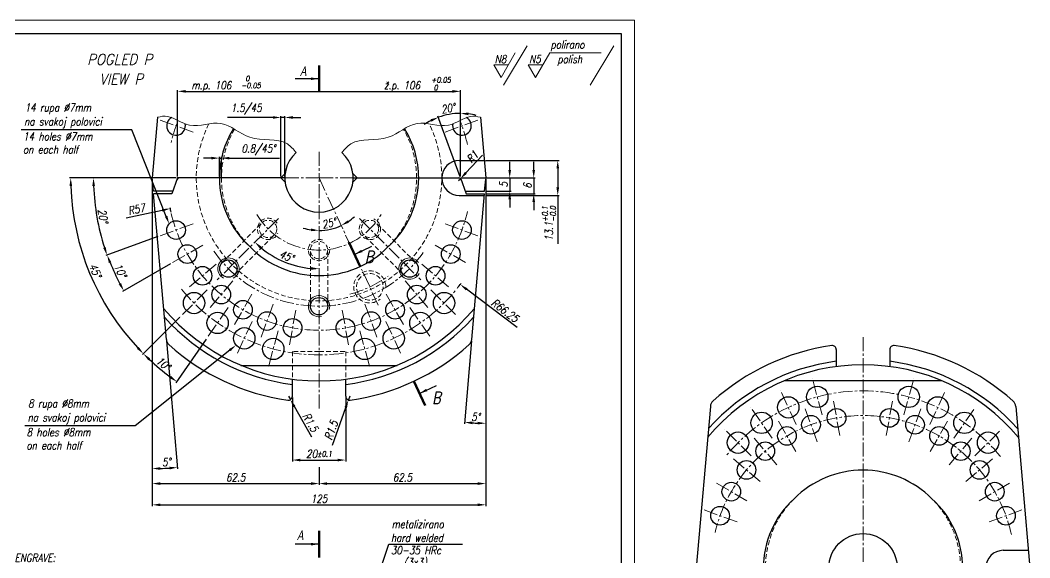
# Model space of a CAD drawing. Extents: x 11 to 588, y -94 to 506.
# Drawn here: x 201.3 to 579.6, y 305.2 to 506.5 of the extents above; entities that cross this region are included whole.
import ezdxf
from ezdxf import colors
from ezdxf.entities.mleader import LeaderData, LeaderLine
from ezdxf.math import Vec2, Vec3

# ---------------------------------------------------------------- set-up
doc = ezdxf.new("R2010")
doc.units = 0
doc.header["$LTSCALE"] = 7
doc.header["$MEASUREMENT"] = 0
doc.linetypes.add('CENTER2', pattern=[1.125, 0.75, -0.125, 0.125, -0.125])
doc.linetypes.add('HIDDEN', pattern=[0.375, 0.25, -0.125])
doc.layers.get('0').update_dxf_attribs({"linetype": 'CONTINUOUS', "lineweight": 15})
for name, color, linetype, lineweight in [('1', 1, 'CENTER2', 15), ('2', 2, 'HIDDEN', 15), ('3', 3, 'CONTINUOUS', 30), ('4', 5, 'CONTINUOUS', 50), ('ENGLISH', 252, 'CONTINUOUS', 18)]:
    doc.layers.add(name, color=color, linetype=linetype, lineweight=lineweight)
doc.styles.add('ITALICT', font='ITALICT.shx', dxfattribs={"width": 0.8, "height": 3})
doc.styles.get("Standard").update_dxf_attribs({"font": 'isocp.shx', "height": 3})
doc.dimstyles.get("Standard").update_dxf_attribs({"dimtxt": 3, "dimasz": 3, "dimexe": 0.5, "dimexo": 0.5, "dimgap": 0.8, "dimtad": 1, "dimdsep": 46, "dimtxsty": 'ITALICT', "dimcen": 0.09, "dimazin": 2, "dimtfac": 1, "dimtmove": 0, "dimatfit": 3, "dimfxl": 1, "dimtolj": 1, "dimtzin": 0, "dimarcsym": 0})

# ---------------------------------------------------------------- blocks, each defined once
blk = doc.blocks.new('*D4')
at = {"color": 0, "lineweight": -2, "transparency": 16777216}
for p, q in [((272.91, 454.84), (269.91, 454.84)), ((275.91, 447.92), (275.91, 455.34)), ((275.91, 454.84), (276.71, 454.84)), ((276.71, 447.92), (276.71, 455.34)), ((279.71, 454.84), (298.48, 454.84))]:
    blk.add_line(p, q, dxfattribs=at)
at = {"color": 0, "transparency": 16777216}
for points in [[(272.91, 455.34), (272.91, 454.34), (275.91, 454.84)], [(279.71, 455.34), (279.71, 454.34), (276.71, 454.84)]]:
    blk.add_solid(points, dxfattribs=at)
at = {"color": 0, "transparency": 16777216, "insert": (290.59, 457.92), "char_height": 3, "attachment_point": 5, "style": 'ITALICT'}
blk.add_mtext('\\A1;0.8/45%%d', dxfattribs=at)
blk = doc.blocks.new('*D5')
at = {"color": 0, "lineweight": -2, "transparency": 16777216}
for p, q in [((295.95, 470.06), (279.01, 470.06)), ((298.95, 447.92), (298.95, 470.56)), ((300.45, 470.06), (298.95, 470.06)), ((300.45, 447.92), (300.45, 470.56)), ((303.45, 470.06), (306.45, 470.06))]:
    blk.add_line(p, q, dxfattribs=at)
at = {"color": 0, "transparency": 16777216}
for points in [[(295.95, 470.56), (295.95, 469.56), (298.95, 470.06)], [(303.45, 470.56), (303.45, 469.56), (300.45, 470.06)]]:
    blk.add_solid(points, dxfattribs=at)
at = {"color": 0, "transparency": 16777216, "insert": (285.98, 473.14), "char_height": 3, "attachment_point": 5, "style": 'ITALICT'}
blk.add_mtext('\\A1;1.5/45', dxfattribs=at)
blk = doc.blocks.new('*D6')
at = {"color": 0, "lineweight": -2, "transparency": 16777216}
for p, q in [((250.76, 407.7), (250.76, 338.12)), ((256.09, 386.49), (260.28, 338.54))]:
    blk.add_line(p, q, dxfattribs=at)
blk.add_arc((250.76, 447.42), 108.8, 271.5799, 273.4201, dxfattribs=at)
at = {"color": 0, "transparency": 16777216}
for points in [[(253.76, 338.16), (253.75, 339.16), (250.76, 338.62)], [(257.21, 339.31), (257.28, 338.32), (260.24, 339.03)]]:
    blk.add_solid(points, dxfattribs=at)
at = {"color": 0, "transparency": 16777216, "insert": (256.08, 341.05), "char_height": 3, "attachment_point": 5, "rotation": 2.8646, "style": 'ITALICT'}
blk.add_mtext('\\A1;5°', dxfattribs=at)
blk = doc.blocks.new('*D7')
at = {"color": 0, "lineweight": -2, "transparency": 16777216}
for p, q in [((375.76, 407.57), (375.76, 355.09)), ((370.43, 386.49), (367.71, 355.44))]:
    blk.add_line(p, q, dxfattribs=at)
blk.add_arc((375.76, 447.42), 91.83, 266.8719, 268.1281, dxfattribs=at)
at = {"color": 0, "transparency": 16777216}
for points in [[(370.71, 355.23), (370.78, 356.23), (367.75, 355.94)], [(372.76, 356.14), (372.75, 355.14), (375.76, 355.59)]]:
    blk.add_solid(points, dxfattribs=at)
at = {"color": 0, "transparency": 16777216, "insert": (371.97, 357.97), "char_height": 3, "attachment_point": 5, "rotation": 357.5793, "style": 'ITALICT'}
blk.add_mtext('\\A1;5°', dxfattribs=at)
blk = doc.blocks.new('*D8')
at = {"color": 0, "lineweight": -2, "transparency": 16777216}
for p, q in [((250.76, 446.92), (250.76, 332.51)), ((313.26, 339.19), (313.26, 332.51)), ((253.76, 333.01), (310.26, 333.01))]:
    blk.add_line(p, q, dxfattribs=at)
at = {"color": 0, "transparency": 16777216}
for points in [[(253.76, 333.51), (253.76, 332.51), (250.76, 333.01)], [(310.26, 333.51), (310.26, 332.51), (313.26, 333.01)]]:
    blk.add_solid(points, dxfattribs=at)
at = {"color": 0, "transparency": 16777216, "insert": (282.01, 335.31), "char_height": 3, "attachment_point": 5, "style": 'ITALICT'}
blk.add_mtext('\\A1;62.5', dxfattribs=at)
blk = doc.blocks.new('*D9')
at = {"color": 0, "lineweight": -2, "transparency": 16777216}
for p, q in [((375.76, 371.09), (375.76, 332.51)), ((313.26, 339.19), (313.26, 332.51)), ((316.26, 333.01), (372.76, 333.01))]:
    blk.add_line(p, q, dxfattribs=at)
at = {"color": 0, "transparency": 16777216}
for points in [[(316.26, 333.51), (316.26, 332.51), (313.26, 333.01)], [(372.76, 333.51), (372.76, 332.51), (375.76, 333.01)]]:
    blk.add_solid(points, dxfattribs=at)
at = {"color": 0, "transparency": 16777216, "insert": (344.51, 335.31), "char_height": 3, "attachment_point": 5, "style": 'ITALICT'}
blk.add_mtext('\\A1;62.5', dxfattribs=at)
blk = doc.blocks.new('*D10')
at = {"color": 0, "lineweight": -2, "transparency": 16777216}
for p, q in [((250.76, 446.92), (250.76, 324.56)), ((375.76, 446.92), (375.76, 324.56)), ((253.76, 325.06), (372.76, 325.06))]:
    blk.add_line(p, q, dxfattribs=at)
at = {"color": 0, "transparency": 16777216}
for points in [[(253.76, 325.56), (253.76, 324.56), (250.76, 325.06)], [(372.76, 325.56), (372.76, 324.56), (375.76, 325.06)]]:
    blk.add_solid(points, dxfattribs=at)
at = {"color": 0, "transparency": 16777216, "insert": (313.26, 327.36), "char_height": 3, "attachment_point": 5, "style": 'ITALICT'}
blk.add_mtext('\\A1;125', dxfattribs=at)
blk = doc.blocks.new('*D64')
at = {"color": 0, "lineweight": -2, "transparency": 16777216}
for p, q in [((301.76, 365.73), (302.51, 364.43)), ((310.6, 350.43), (304.01, 361.83))]:
    blk.add_line(p, q, dxfattribs=at)
at = {"color": 0, "transparency": 16777216}
blk.add_solid([(304.44, 362.08), (303.57, 361.58), (302.51, 364.43)], dxfattribs=at)
at = {"color": 0, "transparency": 16777216, "insert": (310.04, 355.98), "char_height": 3, "attachment_point": 5, "rotation": 300.0226, "style": 'ITALICT'}
blk.add_mtext('\\A1;R1.5', dxfattribs=at)
blk = doc.blocks.new('*D65')
at = {"color": 0, "lineweight": -2, "transparency": 16777216}
for p, q in [((303.26, 365.23), (303.26, 341.32)), ((323.26, 365.23), (323.26, 341.32)), ((306.26, 341.82), (320.26, 341.82))]:
    blk.add_line(p, q, dxfattribs=at)
at = {"color": 0, "transparency": 16777216}
for points in [[(306.26, 342.32), (306.26, 341.32), (303.26, 341.82)], [(320.26, 342.32), (320.26, 341.32), (323.26, 341.82)]]:
    blk.add_solid(points, dxfattribs=at)
at = {"color": 0, "transparency": 16777216, "insert": (313.26, 344.12), "char_height": 3, "attachment_point": 5, "style": 'ITALICT'}
blk.add_mtext('\\A1;20{}{\\H0.71x;\\C3;%%p0.1}', dxfattribs=at)
blk = doc.blocks.new('*D66')
at = {"color": 0, "lineweight": -2, "transparency": 16777216}
for p, q in [((324.76, 365.73), (324.26, 364.31)), ((318.32, 347.42), (323.26, 361.48))]:
    blk.add_line(p, q, dxfattribs=at)
at = {"color": 0, "transparency": 16777216}
blk.add_solid([(322.79, 361.65), (323.73, 361.32), (324.26, 364.31)], dxfattribs=at)
at = {"color": 0, "transparency": 16777216, "insert": (317.83, 352.98), "char_height": 3, "attachment_point": 5, "rotation": 70.6253, "style": 'ITALICT'}
blk.add_mtext('\\A1;R1.5', dxfattribs=at)
blk = doc.blocks.new('*D71')
at = {"color": 0, "lineweight": -2, "transparency": 16777216}
for p, q in [((384.71, 450.42), (384.71, 453.42)), ((366.76, 447.42), (385.21, 447.42)), ((384.71, 447.42), (384.71, 442.42)), ((375.82, 442.42), (385.21, 442.42)), ((384.71, 439.42), (384.71, 436.42))]:
    blk.add_line(p, q, dxfattribs=at)
at = {"color": 0, "transparency": 16777216}
for points in [[(384.21, 450.42), (385.21, 450.42), (384.71, 447.42)], [(384.21, 439.42), (385.21, 439.42), (384.71, 442.42)]]:
    blk.add_solid(points, dxfattribs=at)
at = {"color": 0, "transparency": 16777216, "insert": (382.41, 444.92), "char_height": 3, "attachment_point": 5, "rotation": 90, "style": 'ITALICT'}
blk.add_mtext('\\A1;5', dxfattribs=at)
blk = doc.blocks.new('*D72')
at = {"color": 0, "lineweight": -2, "transparency": 16777216}
for p, q in [((393.71, 450.42), (393.71, 453.42)), ((366.76, 447.42), (394.21, 447.42)), ((393.71, 447.42), (393.71, 441.42)), ((375.73, 441.42), (394.21, 441.42)), ((393.71, 438.42), (393.71, 435.42))]:
    blk.add_line(p, q, dxfattribs=at)
at = {"color": 0, "transparency": 16777216}
for points in [[(393.21, 450.42), (394.21, 450.42), (393.71, 447.42)], [(393.21, 438.42), (394.21, 438.42), (393.71, 441.42)]]:
    blk.add_solid(points, dxfattribs=at)
at = {"color": 0, "transparency": 16777216, "insert": (391.41, 444.42), "char_height": 3, "attachment_point": 5, "rotation": 90, "style": 'ITALICT'}
blk.add_mtext('\\A1;6', dxfattribs=at)
blk = doc.blocks.new('*D73')
at = {"color": 0, "lineweight": -2, "transparency": 16777216}
for p, q in [((260.26, 447.92), (260.26, 480.34)), ((263.26, 479.84), (363.26, 479.84)), ((366.26, 447.92), (366.26, 480.34))]:
    blk.add_line(p, q, dxfattribs=at)
at = {"color": 0, "transparency": 16777216}
for points in [[(263.26, 480.34), (263.26, 479.34), (260.26, 479.84)], [(363.26, 480.34), (363.26, 479.34), (366.26, 479.84)]]:
    blk.add_solid(points, dxfattribs=at)
blk = doc.blocks.new('*D74')
at = {"color": 0, "lineweight": -2, "transparency": 16777216}
for p, q in [((366.09, 447.89), (357.82, 470.59)), ((366.26, 448.42), (366.26, 472.08))]:
    blk.add_line(p, q, dxfattribs=at)
for start, end in [(90, 110), (75.7601, 82.8801), (117.1199, 124.2399)]:
    blk.add_arc((366.26, 447.42), 24.16, start, end, dxfattribs=at)
at = {"color": 0, "transparency": 16777216}
for points in [[(355.04, 469.38), (355.44, 468.46), (357.99, 470.12)], [(369.22, 470.89), (369.28, 471.89), (366.26, 471.58)]]:
    blk.add_solid(points, dxfattribs=at)
at = {"color": 0, "transparency": 16777216, "insert": (361.66, 473.48), "char_height": 3, "attachment_point": 5, "rotation": 10, "style": 'ITALICT'}
blk.add_mtext('\\A1;20°', dxfattribs=at)
blk = doc.blocks.new('*D75')
at = {"color": 0, "lineweight": -2, "transparency": 16777216}
for p, q in [((374.53, 455.91), (368.3, 449.33)), ((365.56, 446.42), (366.24, 447.15))]:
    blk.add_line(p, q, dxfattribs=at)
at = {"color": 0, "transparency": 16777216}
blk.add_solid([(367.94, 449.67), (368.67, 448.98), (366.24, 447.15)], dxfattribs=at)
at = {"color": 0, "transparency": 16777216, "insert": (370.78, 455.29), "char_height": 3, "attachment_point": 5, "rotation": 46.5881, "style": 'ITALICT'}
blk.add_mtext('\\A1;R1', dxfattribs=at)
blk = doc.blocks.new('*D76')
at = {"color": 0, "lineweight": -2, "transparency": 16777216}
for p, q in [((375.68, 453.97), (403.21, 453.97)), ((402.71, 450.97), (402.71, 443.87)), ((375.68, 440.87), (403.21, 440.87)), ((402.71, 440.87), (402.71, 422.77))]:
    blk.add_line(p, q, dxfattribs=at)
at = {"color": 0, "transparency": 16777216}
for points in [[(402.21, 450.97), (403.21, 450.97), (402.71, 453.97)], [(402.21, 443.87), (403.21, 443.87), (402.71, 440.87)]]:
    blk.add_solid(points, dxfattribs=at)
at = {"color": 0, "transparency": 16777216, "insert": (399.43, 430.32), "char_height": 3, "attachment_point": 5, "rotation": 90, "style": 'ITALICT'}
blk.add_mtext('\\A1;13.1{}{\\H0.71x;\\C3;\\S+0.1^ -0.0;}', dxfattribs=at)
blk = doc.blocks.new('*D77')
at = {"color": 0, "lineweight": -2, "transparency": 16777216}
blk.add_arc((313.26, 447.42), 34.01, 230.0562, 264.9438, dxfattribs=at)
at = {"color": 0, "transparency": 16777216}
for points in [[(291.09, 420.98), (291.76, 421.72), (289.21, 423.37)], [(310.28, 414.05), (310.24, 413.05), (313.26, 413.41)]]:
    blk.add_solid(points, dxfattribs=at)
at = {"color": 0, "transparency": 16777216, "insert": (301.12, 418.13), "char_height": 3, "attachment_point": 5, "rotation": 337.5, "style": 'ITALICT'}
blk.add_mtext('\\A1;45°', dxfattribs=at)
blk = doc.blocks.new('*D84')
at = {"color": 0, "lineweight": -2, "transparency": 16777216}
blk.add_line((387.51, 391.46), (368.56, 405.74), dxfattribs=at)
blk.add_arc((313.26, 447.42), 66.25, 321.4891, 323.4317, dxfattribs=at)
at = {"color": 0, "transparency": 16777216}
blk.add_solid([(368.86, 406.14), (368.26, 405.35), (366.17, 407.55)], dxfattribs=at)
at = {"color": 0, "transparency": 16777216, "insert": (382.92, 397.8), "char_height": 3, "attachment_point": 5, "rotation": 322.9993, "style": 'ITALICT'}
blk.add_mtext('\\A1;R66.25', dxfattribs=at)
blk = doc.blocks.new('*D85')
at = {"color": 0, "lineweight": -2, "transparency": 16777216}
blk.add_line((240.95, 432.53), (254.49, 435.32), dxfattribs=at)
blk.add_arc((313.26, 447.42), 57, 191.1324, 192.9601, dxfattribs=at)
at = {"color": 0, "transparency": 16777216}
blk.add_solid([(254.39, 435.81), (254.59, 434.83), (257.43, 435.93)], dxfattribs=at)
at = {"color": 0, "transparency": 16777216, "insert": (244.86, 435.68), "char_height": 3, "attachment_point": 5, "rotation": 11.635, "style": 'ITALICT'}
blk.add_mtext('\\A1;R57', dxfattribs=at)
blk = doc.blocks.new('*D86')
at = {"color": 0, "lineweight": -2, "transparency": 16777216}
for p, q in [((259.76, 447.42), (219.7, 447.42)), ((261.11, 395.27), (247.11, 381.27))]:
    blk.add_line(p, q, dxfattribs=at)
blk.add_arc((313.26, 447.42), 93.05, 181.8473, 223.1527, dxfattribs=at)
at = {"color": 0, "transparency": 16777216}
for points in [[(219.75, 444.41), (220.75, 444.43), (220.2, 447.42)], [(245.73, 384.13), (245.01, 383.43), (247.46, 381.62)]]:
    blk.add_solid(points, dxfattribs=at)
at = {"color": 0, "transparency": 16777216, "insert": (229.41, 412.69), "char_height": 3, "attachment_point": 5, "rotation": 292.5, "style": 'ITALICT'}
blk.add_mtext('\\A1;45°', dxfattribs=at)
blk = doc.blocks.new('*D87')
at = {"color": 0, "lineweight": -2, "transparency": 16777216}
for p, q in [((252.88, 425.45), (233.41, 418.36)), ((257.61, 415.3), (239.67, 404.94))]:
    blk.add_line(p, q, dxfattribs=at)
blk.add_arc((313.26, 447.42), 84.47, 202.035, 207.965, dxfattribs=at)
at = {"color": 0, "transparency": 16777216}
for points in [[(234.49, 415.55), (235.42, 415.91), (233.88, 418.53)], [(239.09, 408.05), (238.21, 407.57), (240.1, 405.19)]]:
    blk.add_solid(points, dxfattribs=at)
at = {"color": 0, "transparency": 16777216, "insert": (238.79, 412.69), "char_height": 3, "attachment_point": 5, "rotation": 295, "style": 'ITALICT'}
blk.add_mtext('\\A1;10°', dxfattribs=at)
blk = doc.blocks.new('*D88')
at = {"color": 0, "lineweight": -2, "transparency": 16777216}
for p, q in [((259.76, 447.42), (228.24, 447.42)), ((252.88, 425.45), (233.37, 418.34))]:
    blk.add_line(p, q, dxfattribs=at)
blk.add_arc((313.26, 447.42), 84.52, 182.0339, 197.9661, dxfattribs=at)
at = {"color": 0, "transparency": 16777216}
for points in [[(228.29, 444.41), (229.29, 444.43), (228.74, 447.42)], [(233.33, 421.51), (232.39, 421.19), (233.84, 418.51)]]:
    blk.add_solid(points, dxfattribs=at)
at = {"color": 0, "transparency": 16777216, "insert": (232.29, 433.14), "char_height": 3, "attachment_point": 5, "rotation": 280, "style": 'ITALICT'}
blk.add_mtext('\\A1;20°', dxfattribs=at)
blk = doc.blocks.new('*D89')
at = {"color": 0, "lineweight": -2, "transparency": 16777216}
for p, q in [((261.11, 395.27), (247.1, 381.27)), ((270.95, 387.01), (259.6, 370.78))]:
    blk.add_line(p, q, dxfattribs=at)
blk.add_arc((313.26, 447.42), 93.06, 226.8472, 233.1528, dxfattribs=at)
at = {"color": 0, "transparency": 16777216}
for points in [[(249.26, 379.17), (249.96, 379.89), (247.46, 381.62)], [(257.75, 373.36), (257.16, 372.55), (259.88, 371.19)]]:
    blk.add_solid(points, dxfattribs=at)
at = {"color": 0, "transparency": 16777216, "insert": (254.92, 377.9), "char_height": 3, "attachment_point": 5, "rotation": 320, "style": 'ITALICT'}
blk.add_mtext('\\A1;10°', dxfattribs=at)
blk = doc.blocks.new('*D90')
at = {"color": 0, "lineweight": -2, "transparency": 16777216}
for start, end in [(303.752, 312.5041), (252.4959, 261.248), (270, 295)]:
    blk.add_arc((313.26, 447.42), 19.66, start, end, dxfattribs=at)
at = {"color": 0, "transparency": 16777216}
for points in [[(324.42, 430.64), (323.93, 431.51), (321.56, 429.6)], [(310.3, 428.49), (310.23, 427.49), (313.26, 427.76)]]:
    blk.add_solid(points, dxfattribs=at)
at = {"color": 0, "transparency": 16777216, "insert": (317.01, 430.47), "char_height": 3, "attachment_point": 5, "rotation": 12.5, "style": 'ITALICT'}
blk.add_mtext('\\A1;25°', dxfattribs=at)
blk = doc.blocks.new('A$C0FD72C1E')
for p, q in [((4.36, 12.08), (-0.96, 2.86)), ((8.79, 14.65), (0, 0)), ((17.26, 12.08), (11.94, 2.86)), ((17.26, 12.08), (36.56, 12.08)), ((41.25, 14.65), (32.45, 0)), ((-3.7, 7.62), (-0.96, 2.86)), ((1.79, 7.62), (-3.7, 7.62)), ((9.19, 7.62), (11.94, 2.86)), ((14.69, 7.62), (9.19, 7.62))]:
    blk.add_line(p, q)
at = {"style": 'ITALICT', "width": 0.8}
for s, p in [('polirano', (17.55, 13.67)), ('N8', (-3.32, 8.24)), ('N5', (9.58, 8.24))]:
    blk.add_text(s, height=3, dxfattribs=at).set_placement(p)
at = {"layer": 'ENGLISH', "style": 'ITALICT', "width": 0.8}
blk.add_text('polish', height=3, dxfattribs=at).set_placement((20.16, 8.23))

msp = doc.modelspace()

# ---------------------------------------------------------------- linework, layer by layer
for p, q in [((11.4997, 506.465), (431.4997, 506.465)), ((431.4997, 506.465), (431.4997, -94.1371)), ((250.7561, 447.4207), (250.7561, 408.2041)), ((375.7561, 447.4207), (375.7561, 408.0677))]:
    msp.add_line(p, q)
for centre, start, end in [((279.315, 413.4796), 296.330165, 243.210609), ((347.1972, 413.4796), 35.036832, 332.134105), ((313.2561, 399.4207), 341.325184, 283.935126)]:
    msp.add_arc(centre, 4, start, end)
for points in [[(252.7422, 470.1224), (254.0146, 470.4867), (258.0521, 470.9626), (265.3685, 464.8596), (277.1506, 470.5018), (287.2186, 459.9514), (299.4295, 463.029), (303.6545, 458.1657), (304.659, 456.9039)], [(373.7699, 470.1224), (372.4976, 470.4867), (368.4601, 470.9626), (361.1436, 464.8596), (349.3616, 470.5018), (339.2936, 459.9514), (327.0826, 463.029), (322.8576, 458.1657), (321.8532, 456.9039)]]:
    msp.add_open_spline(points, degree=3, knots=[6.18877412, 6.18877412, 6.18877412, 6.18877412, 10.19233428, 19.02754614, 30.83272001, 42.82688375, 57.10100396, 61.74519363, 61.74519363, 61.74519363, 61.74519363])
at = {"layer": '1'}
for p, q in [((266.0365, 464.6072), (253.3507, 469.2245)), ((360.4756, 464.6072), (373.1615, 469.2245)), ((313.2561, 457.1453), (313.2561, 447.4207)), ((300.4561, 447.4207), (313.2561, 447.4207)), ((313.2561, 361.1274), (313.2561, 447.4207)), ((313.2561, 447.4207), (326.0561, 447.4207)), ((313.2561, 447.4207), (335.6548, 399.3864)), ((298.0901, 432.2547), (275.0745, 409.2392)), ((328.422, 432.2547), (351.4376, 409.2392)), ((266.0365, 430.2342), (253.3507, 425.6169)), ((360.4756, 430.2342), (373.1615, 425.6169)), ((269.7383, 422.2957), (258.047, 415.5457)), ((356.7739, 422.2957), (368.4652, 415.5457)), ((274.7623, 415.1206), (264.4207, 406.443)), ((351.7498, 415.1206), (362.0914, 406.443)), ((280.956, 408.927), (272.2784, 398.5854)), ((345.5562, 408.927), (354.2338, 398.5854)), ((271.36, 405.5246), (261.4605, 395.6251)), ((355.1522, 405.5246), (365.0516, 395.6251)), ((288.1311, 403.9029), (281.3811, 392.2116)), ((338.3811, 403.9029), (345.1311, 392.2116)), ((279.2717, 398.8859), (271.2416, 387.4178)), ((296.0696, 400.2012), (291.4523, 387.5153)), ((304.5303, 397.9341), (302.186, 384.6392)), ((321.9819, 397.9341), (324.3261, 384.6392)), ((330.4426, 400.2012), (335.0599, 387.5153)), ((347.2405, 398.8859), (355.2705, 387.4178)), ((288.2159, 393.722), (282.2993, 381.0337)), ((338.2962, 393.722), (344.0843, 381.3093)), ((297.921, 390.1896), (294.2976, 376.6666)), ((328.5911, 390.1896), (332.2146, 376.6666)), ((517.1065, 387.7741), (517.1065, 301.4808)), ((501.7715, 358.7119), (498.148, 372.2349)), ((532.4415, 358.7119), (536.065, 372.2349)), ((492.0664, 355.1795), (486.1497, 367.8678)), ((542.1466, 355.1795), (547.9348, 367.5922)), ((508.3807, 350.9674), (506.0364, 364.2623)), ((525.8323, 350.9674), (528.1766, 364.2623)), ((483.1221, 350.0155), (475.092, 361.4837)), ((499.92, 348.7003), (495.3027, 361.3862)), ((534.293, 348.7003), (538.9103, 361.3862)), ((551.0909, 350.0156), (559.121, 361.4837)), ((491.9815, 344.9986), (485.2315, 356.6899)), ((542.2315, 344.9986), (548.9815, 356.6899)), ((475.2104, 343.3769), (465.3109, 353.2764)), ((559.0026, 343.3769), (568.9021, 353.2764)), ((484.8064, 339.9745), (476.1288, 350.3161)), ((549.4066, 339.9745), (558.0842, 350.3161)), ((478.6128, 333.7809), (468.2712, 342.4585)), ((555.6002, 333.7809), (565.9418, 342.4585)), ((473.5887, 326.6058), (461.8974, 333.3558)), ((560.6243, 326.6058), (572.3156, 333.3558)), ((469.8869, 318.6673), (457.2011, 323.2846)), ((564.326, 318.6673), (577.0119, 323.2846))]:
    msp.add_line(p, q, dxfattribs=at)
for centre, radius, start, end in [((313.2561, 447.4207), 57, 157.848832, 166.537272), ((313.2561, 447.4207), 57, 12.670261, 22.151168), ((313.2561, 447.4207), 57, 193.462728, 347.329739), ((313.2561, 447.4207), 27, 210.3713, 329.643682), ((313.2561, 447.4207), 48, 214.800954, 325.352438), ((313.2561, 447.4207), 45, 284.800622, 305.199378), ((313.2561, 447.4207), 66.25, 218.943287, 321.056713), ((517.1065, 301.4808), 66.25, 38.943293, 141.056719), ((517.1065, 301.4808), 57, 12.670267, 166.537278)]:
    msp.add_arc(centre, radius, start, end, dxfattribs=at)
at = {"layer": '2'}
for p, q in [((277.0947, 415.8556), (291.8661, 430.6269)), ((349.4174, 415.8556), (334.6461, 430.6269)), ((281.6909, 411.2594), (296.4623, 426.0307)), ((344.8212, 411.2594), (330.0499, 426.0307)), ((310.0061, 399.5309), (310.0061, 420.4207)), ((316.5061, 399.5309), (316.5061, 420.4207)), ((303.2561, 382.4707), (303.2561, 372.0815)), ((313.2561, 382.4707), (303.2561, 382.4707)), ((313.2561, 382.4707), (323.2561, 382.4707)), ((323.2561, 382.4707), (323.2561, 372.0815))]:
    msp.add_line(p, q, dxfattribs=at)
for centre, radius in [((294.1642, 428.3288), 3.25), ((332.348, 428.3288), 3.25), ((313.2561, 420.4207), 3.25), ((332.2739, 406.6369), 5)]:
    msp.add_circle(centre, radius, dxfattribs=at)
for centre, radius, start, end in [((313.2561, 447.4207), 46, 153.920704, 26.079296), ((313.2561, 447.4207), 36.55, 150.059777, 180.000005), ((313.2561, 447.4207), 36.55, 359.999995, 29.940223), ((313.2561, 447.4207), 36.55, 179.999995, 224.999994), ((313.2561, 447.4207), 36.55, 315.000002, 0.000001), ((294.1642, 428.3288), 4, 31.794911, 337.02002), ((332.348, 428.3288), 4, 117.656185, 68.788342), ((313.2561, 420.4207), 4, 70.961933, 14.886469), ((332.2739, 406.6369), 6, 1.763258, 309.79535), ((517.1065, 301.4808), 36.55, 135.000012, 180.000011), ((517.1065, 301.4808), 36.55, 0.000005, 45.000004)]:
    msp.add_arc(centre, radius, start, end, dxfattribs=at)
at = {"layer": '3'}
for p, q in [((31.4997, 501.465), (426.4997, 501.465)), ((426.4997, 501.465), (426.4997, -89.1371)), ((252.7422, 470.1224), (250.7561, 447.4207)), ((373.7699, 470.1224), (375.7561, 447.4207)), ((365.8061, 453.9707), (375.183, 453.9707)), ((251.1935, 442.4207), (250.7561, 447.4207)), ((260.2561, 447.4207), (258.0723, 441.4207)), ((300.4561, 447.4207), (260.2561, 447.4207)), ((298.9545, 447.4207), (300.5568, 449.023)), ((298.9545, 447.4207), (300.5568, 445.8184)), ((327.5577, 447.4207), (325.9554, 449.023)), ((327.5577, 447.4207), (325.9554, 445.8184)), ((326.0561, 447.4207), (366.2561, 447.4207)), ((366.2561, 447.4207), (368.4399, 441.4207)), ((375.3186, 442.4207), (375.7123, 446.9207)), ((258.4362, 442.4207), (251.1935, 442.4207)), ((256.0434, 386.9866), (251.281, 441.4207)), ((258.0723, 441.4207), (251.281, 441.4207)), ((365.8061, 440.8707), (375.183, 440.8707)), ((368.0759, 442.4207), (375.3186, 442.4207)), ((368.4399, 441.4207), (375.2312, 441.4207)), ((370.4688, 386.9866), (375.2311, 441.4207)), ((507.1065, 383.1753), (507.1065, 376.82)), ((527.1065, 383.1753), (527.1065, 376.82)), ((284.0161, 377.2707), (342.4961, 377.2707)), ((303.2561, 365.7262), (303.2561, 372.0815)), ((323.2561, 365.7262), (323.2561, 372.0815)), ((487.8665, 371.6308), (546.3465, 371.6308)), ((459.8938, 361.9149), (454.6065, 301.4808)), ((574.3192, 361.9149), (579.6065, 301.4808)), ((569.6565, 308.0308), (579.0334, 308.0308))]:
    msp.add_line(p, q, dxfattribs=at)
for centre, radius in [((259.6936, 427.9256), 3.5), ((366.8186, 427.9256), 3.5), ((263.8926, 418.9207), 3.5), ((362.6195, 418.9207), 3.5), ((279.315, 413.4796), 3.25), ((347.1972, 413.4796), 3.25), ((269.5915, 410.7818), 3.5), ((356.9206, 410.7818), 3.5), ((276.6172, 403.7562), 3.5), ((349.895, 403.7562), 3.5), ((266.4103, 400.5749), 4), ((284.7561, 398.0573), 3.5), ((313.2561, 399.4207), 3.25), ((341.7561, 398.0573), 3.5), ((360.1019, 400.5749), 4), ((293.7609, 393.8582), 3.5), ((332.7512, 393.8582), 3.5), ((275.2566, 393.1519), 4), ((303.3581, 391.2867), 3.5), ((323.154, 391.2867), 3.5), ((351.2555, 393.1519), 4), ((285.2576, 387.3778), 4), ((341.2545, 387.3778), 4), ((296.1093, 383.4281), 4), ((330.4028, 383.4281), 4), ((499.9597, 365.4734), 4), ((534.2532, 365.4734), 4), ((489.108, 361.5237), 4), ((545.1049, 361.5237), 4), ((479.107, 355.7496), 4), ((507.2085, 357.6148), 3.5), ((527.0044, 357.6148), 3.5), ((555.1059, 355.7496), 4), ((497.6113, 355.0433), 3.5), ((536.6016, 355.0433), 3.5), ((470.2607, 348.3266), 4), ((488.6065, 350.8442), 3.5), ((545.6065, 350.8442), 3.5), ((563.9523, 348.3266), 4), ((480.4676, 345.1453), 3.5), ((553.7454, 345.1453), 3.5), ((473.442, 338.1197), 3.5), ((560.771, 338.1197), 3.5), ((467.743, 329.9808), 3.5), ((566.4699, 329.9808), 3.5), ((463.544, 320.9759), 3.5), ((570.669, 320.9759), 3.5)]:
    msp.add_circle(centre, radius, dxfattribs=at)
at = {"layer": '3', "color": 3}
msp.add_circle((517.1065, 301.4808), 12.8, dxfattribs=at)
at = {"layer": '3'}
for centre, radius, start, end in [((259.6936, 466.9159), 3.5, 118.012771, 12.606656), ((366.8186, 466.9159), 3.5, 167.393344, 61.987229), ((310.6868, 447.4207), 34.7807, 147.935389, 180), ((315.8253, 447.4207), 34.7807, 359.999997, 32.064607), ((313.2561, 447.4207), 12.8, 132.194324, 47.805676), ((365.8061, 447.4207), 6.55, 90, 270), ((260.9563, 446.4207), 1, 89.999994, 160), ((310.6868, 447.4207), 34.7807, 179.999996, 227.994153), ((315.8253, 447.4207), 34.7807, 312.005843, 360), ((365.5559, 446.4207), 1, 20, 90), ((313.2561, 447.4207), 76, 219.991307, 320.008693), ((313.2561, 447.4207), 77.95, 221.98958, 262.629363), ((313.2561, 447.4207), 77.95, 277.370637, 318.01042), ((259.032, 387.2481), 3, 185, 227.976639), ((367.4802, 387.2481), 3, 312.023361, 355), ((313.2561, 447.4207), 84, 227.976639, 261.987222), ((313.2561, 447.4207), 84, 278.012778, 312.023361), ((517.1065, 301.4808), 84, 98.012784, 132.023367), ((505.6065, 383.1753), 1.5, 0.000006, 98.012784), ((528.6065, 383.1753), 1.5, 81.987228, 180.000006), ((517.1065, 301.4808), 84, 47.976645, 81.987228), ((517.1065, 301.4808), 77.95, 97.370643, 138.010426), ((517.1065, 301.4808), 77.95, 41.989586, 82.629369), ((517.1065, 301.4808), 76, 39.991313, 140.008699), ((301.7561, 365.7262), 1.5, 261.987222, 0), ((324.7561, 365.7262), 1.5, 180, 278.012778), ((462.8824, 361.6534), 3, 132.023367, 175.000006), ((571.3306, 361.6534), 3, 5.000006, 47.976645), ((514.5372, 301.4808), 34.7807, 132.005853, 180.00001), ((519.6757, 301.4808), 34.7807, 0.000006, 47.994163), ((569.6565, 301.4808), 6.55, 90, 270)]:
    msp.add_arc(centre, radius, start, end, dxfattribs=at)
at = {"layer": '3', "color": 3}
for centre, start, end in [((313.2561, 447.4207), 224.999994, 315.000107), ((517.1065, 301.4808), 44.999899, 135.000012)]:
    msp.add_arc(centre, 36.55, start, end, dxfattribs=at)
at = {"layer": '4'}
for p, q in [((313.2561, 489.5559), (313.2561, 479.5559)), ((328.7028, 414.2952), (324.4766, 423.3582)), ((352.9822, 362.2278), (348.756, 371.2909)), ((313.2561, 315.3286), (313.2561, 305.3286))]:
    msp.add_line(p, q, dxfattribs=at)

# ---------------------------------------------------------------- block references
msp.add_blockref('A$C0FD72C1E', (382.4456, 482.1943))

# ---------------------------------------------------------------- texts
at = {"linetype": 'Continuous', "style": 'ITALICT', "width": 0.9}
msp.add_text('POGLED P', height=4, dxfattribs=at).set_placement((226.4058, 489.7909))
at = {"style": 'ITALICT', "width": 0.8}
for s, height, p in [('A', 3.5, (306.2121, 485.6813)), ('  0', 2, (283.2252, 483.6629)), ('+0.05', 2, (355.3313, 483.1108)), ('m.p. 106', 3, (265.4603, 480.5975)), ('-0.05', 2, (284.1031, 481.024)), ('ž.p. 106', 3, (337.5546, 480.5975)), ('  0', 2, (353.794, 480.2335)), ('14 rupa %%C7mm', 3, (202.9578, 472.2563)), ('na svakoj polovici', 3, (202.7481, 467.0169)), ('B', 4.5, (330.4487, 415.6367)), ('B', 4.5, (355.6032, 362.8575)), ('8 rupa %%C8mm', 3, (204.2575, 361.5126)), ('na svakoj polovici', 3, (204.0478, 356.2732)), ('metalizirano', 3, (340.4545, 316.2763)), ('A', 3.5, (305.0887, 311.9488)), ('30-35 HRc', 3, (340.1823, 306.5385)), ('(3x3)', 3, (344.9737, 302.0427))]:
    msp.add_text(s, height=height, dxfattribs=at).set_placement(p)
at = {"layer": 'ENGLISH', "linetype": 'Continuous', "style": 'ITALICT', "width": 0.9}
msp.add_text('VIEW P', height=4, dxfattribs=at).set_placement((230.9567, 482.426))
at = {"layer": 'ENGLISH', "style": 'ITALICT', "width": 0.8}
for s, p in [('14 holes %%C7mm', (202.3863, 461.4907)), ('on each half', (202.3287, 456.5382)), ('8 holes %%C8mm', (203.686, 350.747)), ('on each half', (203.6284, 345.7945)), ('hard welded', (340.2059, 311.1876)), ('ENGRAVE:', (199.2228, 303.7506))]:
    msp.add_text(s, height=3, dxfattribs=at).set_placement(p)

# ---------------------------------------------------------------- dimensions: what is measured, and where the dimension line sits
for base, p1, p2, text, picture, middle in [((366.2561, 479.8404), (260.2561, 447.4207), (366.2561, 447.4207), ' ', '*D73', (313.2561, 479.8404)), ((298.9545, 470.056), (300.4545, 447.4207), (298.9545, 447.4207), '<>/45', '*D5', (285.983, 473.1417)), ((276.7061, 454.8375), (275.9061, 447.4207), (276.7061, 447.4207), '<>/45%%d', '*D4', (290.5918, 457.9233))]:
    dim = msp.add_linear_dim(base=base, p1=p1, p2=p2, text=text, dimstyle='Standard')
    dim.commit()
    dim.dimension.update_dxf_attribs({"geometry": picture, "text_midpoint": middle})
for base, line1, line2, picture, middle in [((363.4516, 471.4146), ((366.2561, 447.4207), (366.2561, 447.9207)), ((366.2561, 447.4207), (368.4399, 441.4207)), '*D74', (361.6618, 473.476)), ((223.3751, 423.3372), ((300.4561, 447.4207), (260.2561, 447.4207)), ((271.36, 405.5246), (261.4605, 395.6251)), '*D86', (229.4125, 412.6916)), ((229.3101, 437.6088), ((300.4561, 447.4207), (260.2561, 447.4207)), ((266.0365, 430.2342), (253.3507, 425.6169)), '*D88', (232.2877, 433.1438)), ((296.2528, 417.9702), ((313.2561, 361.1274), (313.2561, 447.4207)), ((298.0901, 432.2547), (275.0745, 409.2392)), '*D77', (301.1225, 418.1277)), ((316.1053, 427.9695), ((313.2561, 361.1274), (313.2561, 447.4207)), ((313.2561, 447.4207), (335.6548, 399.3864)), '*D90', (317.0132, 430.4734)), ((235.6958, 413.9645), ((269.7383, 422.2957), (258.047, 415.5457)), ((266.0365, 430.2342), (253.3507, 425.6169)), '*D87', (238.7862, 412.6948)), ((251.3933, 377.9061), ((279.2717, 398.8859), (271.2416, 387.4178)), ((271.36, 405.5246), (261.4605, 395.6251)), '*D89', (254.9197, 377.8982))]:
    dim = msp.add_angular_dim_2l(base=base, line1=line1, line2=line2, dimstyle='Standard')
    dim.commit()
    dim.dimension.update_dxf_attribs({"geometry": picture, "text_midpoint": middle})
for center, mpoint, picture, middle in [((365.5559, 446.4207), (366.2431, 447.1471), '*D75', (370.7771, 455.2864)), ((301.7561, 365.7262), (302.5066, 364.4274), '*D64', (310.0446, 355.9799))]:
    dim = msp.add_radius_dim(center=center, mpoint=mpoint, dimstyle='Standard')
    dim.commit()
    dim.dimension.update_dxf_attribs({"geometry": picture, "text_midpoint": middle})
dim = msp.add_linear_dim(base=(384.7113, 442.4207), p1=(366.2561, 447.4207), p2=(375.3186, 442.4207), angle=90, dimstyle='Standard', override={"dimtmove": 0})
dim.commit()
dim.dimension.update_dxf_attribs({"geometry": '*D71', "text_midpoint": (382.4113, 444.9207)})
dim = msp.add_linear_dim(base=(393.7113, 441.4207), p1=(366.2561, 447.4207), p2=(375.2311, 441.4207), angle=90, dimstyle='Standard', override={"dimtmove": 0})
dim.commit()
dim.dimension.update_dxf_attribs({"geometry": '*D72', "text_midpoint": (393.7113, 444.4207), "dimtype": 160})
dim = msp.add_linear_dim(base=(402.7113, 440.8707), p1=(375.183, 453.9707), p2=(375.183, 440.8707), angle=90, text='<>{}{\\H0.71x;\\C3;\\S+0.1^ -0.0;}', dimstyle='Standard', override={"dimtp": 0.1, "dimtm": 0, "dimtdec": 1, "dimtzin": 0})
dim.commit()
dim.dimension.update_dxf_attribs({"geometry": '*D76', "text_midpoint": (402.7113, 430.321), "dimtype": 160})
for mpoint, picture, middle in [((257.4273, 435.9252), '*D85', (245.3197, 433.4321)), ((366.1652, 407.5498), '*D84', (381.536, 395.9668))]:
    dim = msp.add_radius_dim(center=(313.2561, 447.4207), mpoint=mpoint, dimstyle='Standard', override={"dimcen": 0, "dimtofl": 0})
    dim.commit()
    dim.dimension.update_dxf_attribs({"geometry": picture, "text_midpoint": middle, "dimtype": 164})
for base, line1, line2, picture, middle in [((253.9205, 338.6662), ((256.0434, 386.9866), (250.7561, 447.4207)), ((250.7561, 447.4207), (250.7561, 408.2041)), '*D6', (256.1936, 338.7561)), ((370.4166, 355.7459), ((370.4688, 386.9866), (375.7123, 446.9207)), ((375.7561, 447.4207), (375.7561, 408.0677)), '*D7', (371.8775, 355.6725))]:
    dim = msp.add_angular_dim_2l(base=base, line1=line1, line2=line2, dimstyle='Standard')
    dim.commit()
    dim.dimension.update_dxf_attribs({"geometry": picture, "text_midpoint": middle, "dimtype": 162})
dim = msp.add_linear_dim(base=(313.2561, 333.0111), p1=(250.7561, 447.4207), p2=(313.2561, 339.6908), dimstyle='Standard')
dim.commit()
dim.dimension.update_dxf_attribs({"geometry": '*D8', "text_midpoint": (282.0061, 335.3111)})
dim = msp.add_linear_dim(base=(375.7561, 325.0591), p1=(250.7561, 447.4207), p2=(375.7561, 447.4207), dimstyle='Standard')
dim.commit()
dim.dimension.update_dxf_attribs({"geometry": '*D10', "text_midpoint": (313.2561, 325.0591), "dimtype": 160})
dim = msp.add_linear_dim(base=(375.7561, 333.0111), p1=(313.2561, 339.6908), p2=(375.7561, 371.5906), dimstyle='Standard', override={"dimtmove": 1})
dim.commit()
dim.dimension.update_dxf_attribs({"geometry": '*D9', "text_midpoint": (344.5061, 335.3111)})
dim = msp.add_linear_dim(base=(323.2561, 341.8161), p1=(303.2561, 365.7262), p2=(323.2561, 365.7262), text='<>{}{\\H0.71x;\\C3;%%p0.1}', dimstyle='Standard', override={"dimtp": 0.1, "dimtm": 0.1})
dim.commit()
dim.dimension.update_dxf_attribs({"geometry": '*D65', "text_midpoint": (313.2561, 344.1161)})
dim = msp.add_radius_dim(center=(324.7561, 365.7262), mpoint=(324.2585, 364.3111), dimstyle='Standard')
dim.commit()
dim.dimension.update_dxf_attribs({"geometry": '*D66', "text_midpoint": (320.0045, 352.2141), "dimtype": 164})

# ---------------------------------------------------------------- leaders
for points in [[(313.2561, 484.5559), (304.2561, 484.5559)], [(326.5897, 418.8267), (333.0204, 421.8254)], [(350.8691, 366.7593), (357.2998, 369.758)], [(313.2561, 310.3286), (304.2561, 310.3286)]]:
    msp.add_leader(points, dimstyle='Standard', override={"dimgap": 0.7, "dimtad": 0})
ml = msp.add_multileader_mtext('Standard')
ml.set_content('', color=256)
ml.set_leader_properties()
ml.build(insert=Vec2(0, 0))
ml.multileader.update_dxf_attribs({"text_right_attachment_type": 6, "dogleg_length": 0.36, "arrow_head_size": 3})
ctx = ml.context
ctx.base_point, ctx.arrow_head_size, ctx.plane_origin = Vec3(199.6853, 467.3815), 3, Vec3(276.5132, 413.3893)
ctx.right_attachment, ctx.text_align_type = 6, 2
notes = []
notes.append((ctx, [(0, (1, 1, 0), (243.0787, 465.3815), (-1, 0), 39.3934, [(0, [(257.0869, 430.2612)], 0, [])])]))
ctx.mtext.insert, ctx.mtext.alignment, ctx.mtext.flow_direction = Vec3(201.6853, 469.3815), 3, 5
ml = msp.add_multileader_mtext('Standard')
ml.set_content('', color=256)
ml.set_leader_properties()
ml.build(insert=Vec2(0, 0))
ml.multileader.update_dxf_attribs({"text_right_attachment_type": 6, "dogleg_length": 0.36, "arrow_head_size": 3})
ctx = ml.context
ctx.base_point, ctx.arrow_head_size, ctx.plane_origin = Vec3(200.985, 356.6378), 3, Vec3(277.8129, 302.6456)
ctx.right_attachment, ctx.text_align_type = 6, 2
notes.append((ctx, [(0, (1, 1, 0), (244.3784, 354.6378), (-1, 0), 39.3934, [(0, [(282.1671, 384.8384)], 0, [])])]))
ctx.mtext.insert, ctx.mtext.alignment, ctx.mtext.flow_direction = Vec3(202.985, 358.6378), 3, 5
ml = msp.add_multileader_mtext('Standard')
ml.set_content('', color=256)
ml.set_leader_properties()
ml.build(insert=Vec2(0, 0))
ml.multileader.update_dxf_attribs({"text_right_attachment_type": 6, "dogleg_length": 0.36, "arrow_head_size": 3})
ctx = ml.context
ctx.base_point, ctx.arrow_head_size, ctx.plane_origin = Vec3(367.0341, 310.2835), 3, Vec3(306.0187, 258.2912)
ctx.right_attachment = 6
notes.append((ctx, [(0, (1, 1, 0), (339.4532, 310.2835), (1, 0), 27.5809, [(0, [(328.273, 277.2512)], 0, [])])]))
ctx.mtext.insert, ctx.mtext.flow_direction = Vec3(369.0341, 312.2835), 5
for ctx, leaders in notes:
    for number, flags, end, landing, length, lines in leaders:
        leader = LeaderData()
        leader.index, (leader.has_last_leader_line, leader.has_dogleg_vector, leader.attachment_direction) = number, flags
        leader.last_leader_point, leader.dogleg_vector, leader.dogleg_length = Vec3(end), Vec3(landing), length
        for number, points, colour, breaks in lines:
            line = LeaderLine()
            line.index, line.vertices, line.color, line.breaks = number, Vec3.list(points), colors.encode_raw_color(colour), breaks
            leader.lines.append(line)
        ctx.leaders.append(leader)

doc.saveas('drawing.dxf')
